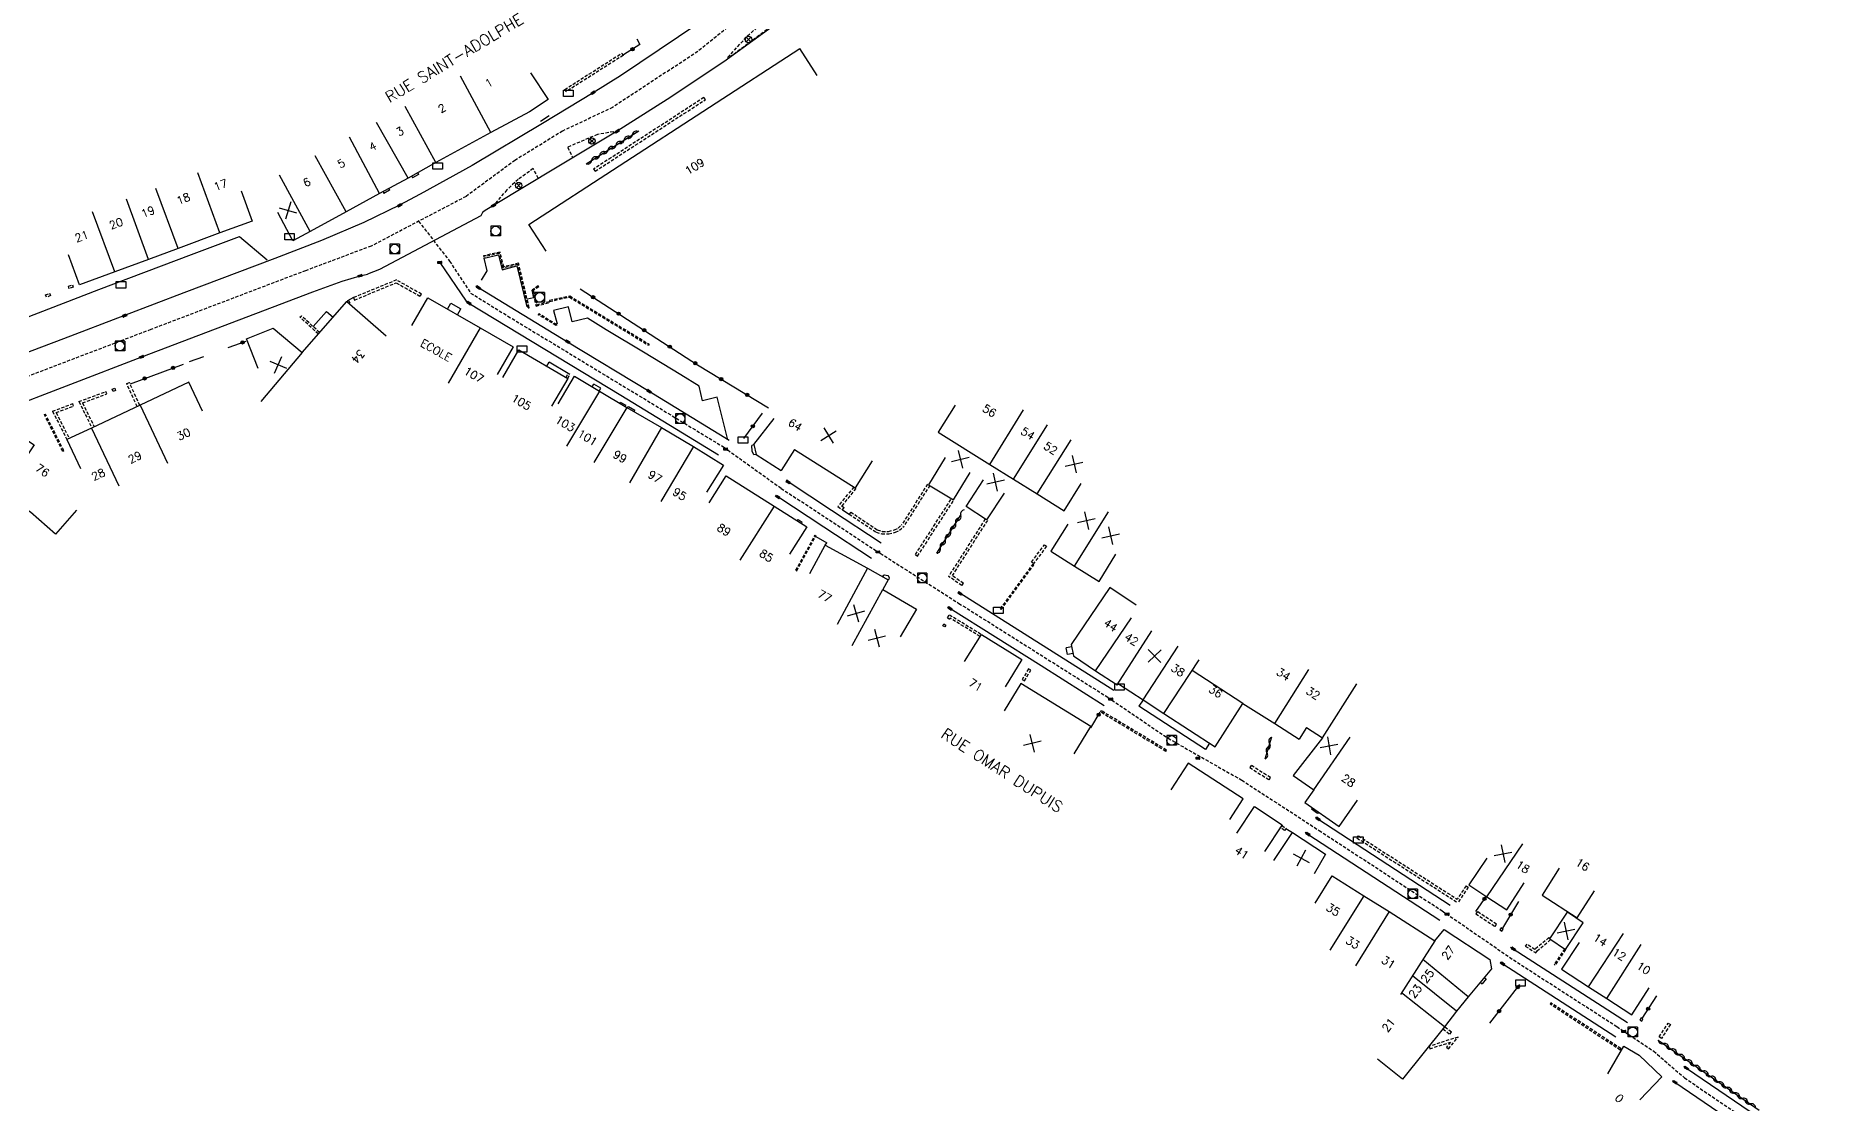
# Model space of a CAD drawing. Header units: millimetres. Extents: x 119599 to 140000, y 124063 to 129001.
# Drawn here: x 139670.5 to 139952, y 128520.5 to 128687.2 of the extents above; entities that cross this region are included whole.
import ezdxf
from ezdxf.enums import TextEntityAlignment as Align

# ---------------------------------------------------------------- set-up
doc = ezdxf.new("R2010")
doc.units = ezdxf.units.MM
doc.linetypes.add('DASHED', pattern=[0.75, 0.5, -0.25])
doc.layers.get('0').update_dxf_attribs({"linetype": 'CONTINUOUS'})
for name, color, linetype in [('W0001', 6, 'DASHED'), ('W0008', 7, 'CONTINUOUS'), ('W0100', 7, 'CONTINUOUS'), ('W0105', 7, 'CONTINUOUS'), ('W0112', 1, 'DASHED'), ('W0310', 3, 'CONTINUOUS'), ('W0322', 7, 'CONTINUOUS'), ('W0400', 7, 'CONTINUOUS'), ('W0420', 7, 'CONTINUOUS'), ('W0469', 7, 'CONTINUOUS'), ('W0984', 7, 'CONTINUOUS'), ('W0989', 7, 'CONTINUOUS'), ('W0991', 7, 'CONTINUOUS'), ('W1102', 7, 'CONTINUOUS'), ('W1471', 7, 'CONTINUOUS')]:
    doc.layers.add(name, color=color, linetype=linetype)
doc.styles.get("Standard").update_dxf_attribs({"font": 'romans.shx', "width": 0.85})

# ---------------------------------------------------------------- blocks, each defined once
blk = doc.blocks.new('t310o')
at = {"color": 0, "linetype": 'Continuous'}
for centre, start, end in [((-0.5, 0.38), 216.8699, 323.1304), ((0.5, -0.37), 36.8699, 143.1303)]:
    blk.add_arc(centre, 0.625, start, end, dxfattribs=at)
blk = doc.blocks.new('T400')
for p, q in [((-0.15, 0.3), (0.15, 0.3)), ((-0.15, -0.25), (-0.15, 0.3)), ((-0.15, 0.15), (0.15, 0.15)), ((-0.15, 0), (0.15, 0)), ((0.15, 0.3), (0.15, -0.25)), ((-0.15, -0.15), (0.15, -0.15)), ((-0.15, -0.25), (-0.15, -0.3)), ((-0.15, -0.3), (0.15, -0.3)), ((0.15, -0.3), (0.15, -0.25))]:
    blk.add_line(p, q)
blk = doc.blocks.new('t991o')
at = {"color": 0, "linetype": 'Continuous'}
for p, q in [((-1, 1), (1, -1)), ((-1, -1), (1, 1))]:
    blk.add_line(p, q, dxfattribs=at)
blk = doc.blocks.new('t322o')
at = {"color": 0, "linetype": 'Continuous'}
for radius in [0.25, 0.15]:
    blk.add_circle((0, 0), radius, dxfattribs=at)
blk = doc.blocks.new('T1471')
at = {"color": 0, "linetype": 'Continuous', "flags": 128}
blk.add_lwpolyline([(-0.75, -0.5), (-0.75, 0.5), (0.75, 0.5), (0.75, -0.5), (-0.75, -0.5)], dxfattribs=at)
blk = doc.blocks.new('T420')
for p, q in [((0.75, 0.75), (-0.75, 0.75)), ((-0.75, 0.75), (-0.75, -0.75)), ((0.75, 0.75), (0.75, -0.75)), ((0.75, -0.75), (-0.75, -0.75))]:
    blk.add_line(p, q)
blk.add_ellipse((0, 0), major_axis=(-0.53, 0.53), ratio=1, start_param=3.926991, end_param=10.210176)
blk = doc.blocks.new('T469')
at = {"color": 0, "linetype": 'Continuous', "flags": 128}
for points in [[(-0.35, 0.35), (0.35, -0.35)], [(-0.35, -0.35), (0.35, 0.35)]]:
    blk.add_lwpolyline(points, dxfattribs=at)
at = {"color": 0, "linetype": 'Continuous'}
blk.add_circle((0, 0), 0.5, dxfattribs=at)

msp = doc.modelspace()

# ---------------------------------------------------------------- linework, layer by layer
at = {"layer": 'W0001'}
for p, q in [((139781.45, 128690.91), (139773.87, 128684.8)), ((139773.87, 128684.8), (139760.57, 128676.08)), ((139760.57, 128676.08), (139752.74, 128672.37)), ((139752.74, 128672.37), (139745.31, 128667.8)), ((139745.31, 128667.8), (139737.67, 128662.17)), ((139737.67, 128662.17), (139722.85, 128654.41)), ((139730.26, 128658.29), (139735.1, 128652.07)), ((139722.85, 128654.41), (139712.6, 128650.58)), ((139735.1, 128652.07), (139738.39, 128647.08)), ((139712.6, 128650.58), (139688.42, 128641.39)), ((139738.39, 128647.08), (139744.21, 128643.49)), ((139744.21, 128643.49), (139777.93, 128623.03)), ((139688.42, 128641.39), (139663.67, 128631.96)), ((139777.93, 128623.03), (139786.91, 128616.59)), ((139786.91, 128616.59), (139801.75, 128606.85)), ((139801.75, 128606.85), (139814.66, 128598.64)), ((139814.66, 128598.64), (139837.94, 128583.96)), ((139837.94, 128583.96), (139847.33, 128577.57)), ((139847.33, 128577.57), (139858.84, 128571.03)), ((139858.84, 128571.03), (139870.92, 128563.18)), ((139870.92, 128563.18), (139890.16, 128550.62)), ((139890.16, 128550.62), (139901.26, 128542.98)), ((139901.26, 128542.98), (139917.44, 128532.56)), ((139917.44, 128532.56), (139923.18, 128528.72)), ((139923.18, 128528.72), (139927.98, 128524.57)), ((139927.98, 128524.57), (139951.17, 128508.79))]:
    msp.add_line(p, q, dxfattribs=at)
at = {"layer": 'W0008'}
msp.add_line((139724.17, 128650.76), (139722.26, 128650.06), dxfattribs=at)
for points in [[(139776.92, 128691.16), (139761.79, 128680.99), (139757.53, 128678.35), (139749.64, 128673.57), (139738.65, 128667.01), (139730.5, 128662.5), (139727.3, 128660.79), (139721.7, 128658.11), (139715.11, 128655.3), (139707.79, 128652.48), (139693.59, 128647.1), (139684.33, 128643.57), (139674.78, 128639.94), (139662.52, 128635.31)], [(139785.51, 128688.66), (139777.92, 128683.21), (139769.08, 128677.33), (139761.29, 128672.36), (139751.91, 128666.72), (139741.97, 128660.78), (139740.68, 128659.99), (139740.24, 128659.64), (139739.96, 128659.13), (139724.17, 128650.76)], [(139663.73, 128636.01), (139665.01, 128641.78), (139665.35, 128641.88), (139680.34, 128647.64), (139694.8, 128653.11), (139702.28, 128655.9), (139706.62, 128652.26)], [(139733.58, 128651.84), (139737.68, 128645.8), (139738.12, 128645.53), (139761.85, 128631.13), (139777.09, 128621.81)], [(139740.07, 128649.11), (139740.98, 128650.57), (139740.51, 128652.52), (139742.72, 128653.05), (139743.3, 128650.73), (139745.59, 128651.31), (139747.17, 128644.95)], [(139664.82, 128628.61), (139687.02, 128637.12), (139713.72, 128647.26), (139718.3, 128648.94), (139721.13, 128649.79), (139722.26, 128650.06)], [(139739.19, 128648.22), (139739.61, 128647.95), (139753.53, 128639.49), (139766.25, 128631.76), (139778.75, 128624.12)], [(139778.51, 128624.36), (139776.9, 128630.85), (139774.62, 128630.27), (139774.11, 128632.57), (139771.21, 128634.3), (139768.3, 128636.08), (139765.41, 128637.83), (139759.55, 128641.36), (139756.62, 128643.14), (139754.27, 128642.61), (139753.68, 128644.91), (139751.34, 128644.37), (139751.9, 128642.28)], [(139802.52, 128608.04), (139794.76, 128613.11), (139787.97, 128617.59)], [(139800.98, 128605.66), (139793.54, 128610.52), (139786.35, 128615.26)], [(139838.86, 128585.05), (139829.39, 128591.03), (139814.8, 128600.22)], [(139837.35, 128582.66), (139827.48, 128588.88), (139813.26, 128597.84)], [(139870.33, 128565.26), (139870.74, 128564.99), (139891.38, 128551.53)], [(139868.76, 128562.9), (139869.18, 128562.62), (139889.8, 128549.16)], [(139900.82, 128544.96), (139901.25, 128544.68), (139919.07, 128533.21)], [(139899.21, 128542.62), (139899.6, 128542.35), (139917.29, 128530.96)], [(139927.88, 128526.37), (139928.28, 128526.08), (139951.96, 128509.96)], [(139926.11, 128524.13), (139926.5, 128523.86), (139950.38, 128507.61)]]:
    msp.add_lwpolyline(points, dxfattribs=at)
at = {"layer": 'W0100'}
for p, q in [((139747.48, 128657.81), (139789.8, 128685.25)), ((139792.52, 128681.05), (139789.8, 128685.25)), ((139750.2, 128653.61), (139747.48, 128657.81)), ((139782.63, 128623.42), (139785.82, 128627.51)), ((139788.96, 128622.65), (139786.9, 128619.4)), ((139788.96, 128622.65), (139798.44, 128616.65)), ((139801.12, 128620.87), (139798.44, 128616.65)), ((139868.94, 128579.23), (139867.82, 128577.45)), ((139868.94, 128579.23), (139871.46, 128577.65)), ((139863.85, 128558.5), (139866.74, 128562.86)), ((139906.95, 128546.24), (139909.72, 128550.4)), ((139912.17, 128548.77), (139909.72, 128550.4))]:
    msp.add_line(p, q, dxfattribs=at)
for points in [[(139747.73, 128681.49), (139750.48, 128677.32), (139747.57, 128675.4), (139741.56, 128672.15), (139732.96, 128667.45), (139728.64, 128665), (139724.13, 128662.61), (139718.94, 128659.76), (139713.32, 128656.71), (139710.61, 128655.26), (139708.25, 128659.67)], [(139702.54, 128663.03), (139704.27, 128658.33), (139699.22, 128656.48), (139692.71, 128654.04), (139688.05, 128652.34), (139682.83, 128650.4), (139677.3, 128648.36), (139675.57, 128653.05)], [(139705.21, 128635.31), (139703.37, 128639.96), (139707.56, 128641.62), (139712.08, 128637.8), (139719.05, 128645.78), (139725.17, 128640.41)], [(139729.22, 128642.02), (139731.71, 128646.36), (139739.87, 128641.68), (139745.04, 128638.69), (139742.53, 128634.36)], [(139743.41, 128633.89), (139745.93, 128638.21), (139753.55, 128633.76), (139751.03, 128629.44)], [(139696.5, 128628.65), (139694.35, 128633.16), (139686.76, 128629.56), (139679.19, 128626.01), (139675.33, 128624.21), (139677.45, 128619.68)], [(139752.06, 128629.81), (139754.63, 128634.1), (139758.51, 128631.77), (139762.77, 128629.23), (139768.2, 128626.1), (139773.22, 128623.13), (139777.89, 128620.23), (139775.24, 128615.98)], [(139814.05, 128629.59), (139811.41, 128625.34), (139819.51, 128620.33), (139823.2, 128618.02), (139826.86, 128615.72), (139831.12, 128613.1), (139833.74, 128617.36)], [(139782.63, 128623.42), (139782.99, 128621.87), (139786.9, 128619.4)], [(139812.53, 128621.43), (139809.93, 128617.16), (139813.82, 128614.78), (139816.42, 128619.05)], [(139775.63, 128614.35), (139778.32, 128618.57), (139785.79, 128613.81), (139790.91, 128610.56), (139788.22, 128606.34)], [(139821.7, 128615.86), (139818.99, 128611.66), (139815.77, 128613.74), (139818.48, 128617.94)], [(139831.65, 128611.02), (139829.01, 128606.77), (139832.73, 128604.46), (139836.54, 128602.07), (139839.19, 128606.31)], [(139791.39, 128603.31), (139793.77, 128607.71), (139800.39, 128604.11), (139803.61, 128602.33), (139802.78, 128600.82), (139808.02, 128597.71), (139805.47, 128593.41)], [(139842.36, 128598.33), (139838.21, 128601.12), (139832.21, 128592.21), (139832.56, 128590.45), (139836.01, 128588.11), (139839.4, 128585.93), (139839.58, 128586.07), (139843.44, 128583.56), (139846.69, 128581.43), (139854.66, 128576.25), (139859.02, 128583.01), (139863.98, 128579.86), (139867.82, 128577.45)], [(139815.53, 128589.55), (139818.17, 128593.79), (139824.5, 128589.86), (139821.86, 128585.62)], [(139832.66, 128575.15), (139835.26, 128579.42), (139824.32, 128586.1), (139821.72, 128581.84)], [(139871.46, 128577.65), (139866.88, 128571.74), (139870.08, 128569.53), (139868.71, 128567.56), (139874.07, 128563.81), (139876.94, 128567.9)], [(139856.95, 128564.89), (139859.04, 128568.13), (139850.46, 128573.68), (139847.77, 128569.52)], [(139858.07, 128562.76), (139860.83, 128566.92), (139865.15, 128564.05), (139862.39, 128559.89)], [(139866.74, 128562.86), (139871.93, 128559.47), (139870.14, 128556.41)], [(139897.12, 128558.83), (139894.33, 128554.68), (139897.14, 128552.79), (139900.22, 128550.8), (139902.93, 128555)], [(139870.31, 128551.83), (139872.97, 128556.07), (139877.92, 128552.97), (139881.87, 128550.51), (139888.99, 128545.96), (139890.43, 128547.69), (139897.61, 128543.05), (139897.83, 128541.58), (139894.19, 128537.19), (139892.39, 128534.95), (139890.49, 128532.54), (139883.97, 128524.36), (139880.06, 128527.47)], [(139908.43, 128557.29), (139905.74, 128553.07), (139911.23, 128549.56), (139913.93, 128553.77)], [(139906.95, 128546.24), (139909.41, 128544.6), (139912.17, 128548.77)], [(139911.53, 128545.68), (139908.78, 128541.5), (139912.98, 128538.74), (139915.85, 128536.92), (139919.76, 128534.4), (139922.47, 128538.6)], [(139916.01, 128525.16), (139918.5, 128529.49), (139920.91, 128528.11), (139924.45, 128524.71), (139920.99, 128521.11)]]:
    msp.add_lwpolyline(points, dxfattribs=at)
at = {"layer": 'W0100', "flags": 128}
msp.add_lwpolyline([(139676.84, 128613.2), (139673.55, 128609.43), (139669.63, 128612.85), (139661.48, 128617.82), (139661.19, 128619.11), (139665.19, 128625.69), (139666.16, 128626.06), (139670.2, 128623.41), (139667.45, 128619.23)], dxfattribs=at)
at = {"layer": 'W0105'}
for p, q in [((139730.27, 128665.6), (139729.33, 128665.08)), ((139730.13, 128665.85), (139730.27, 128665.6)), ((139724.71, 128662.92), (139724.85, 128662.65)), ((139725.73, 128663.14), (139724.85, 128662.65)), ((139725.6, 128663.39), (139725.73, 128663.14)), ((139729.2, 128665.32), (139729.33, 128665.08)), ((139719.19, 128645.92), (139720.15, 128646.45)), ((139719.21, 128645.87), (139719.19, 128645.92)), ((139720.17, 128646.4), (139720.15, 128646.45)), ((139734.79, 128644.59), (139735.32, 128645.51)), ((139735.32, 128645.51), (139736.87, 128644.6)), ((139736.35, 128643.7), (139736.87, 128644.6)), ((139750.29, 128635.66), (139750.64, 128636.27)), ((139753.61, 128634.55), (139750.64, 128636.27)), ((139757.37, 128632.46), (139757.63, 128632.88)), ((139758.73, 128632.22), (139757.63, 128632.88)), ((139758.47, 128631.79), (139758.73, 128632.22)), ((139761.67, 128629.89), (139761.77, 128630.07)), ((139761.77, 128630.07), (139762.65, 128629.56)), ((139762.54, 128629.37), (139762.65, 128629.56)), ((139762.91, 128629.15), (139763.04, 128629.38)), ((139763.04, 128629.38), (139764.05, 128628.78)), ((139763.93, 128628.56), (139764.05, 128628.78)), ((139782.64, 128623.37), (139782.3, 128623.28)), ((139782.99, 128621.89), (139782.63, 128621.8)), ((139796.49, 128613.25), (139797.53, 128612.57)), ((139789.39, 128611.52), (139789.53, 128611.74)), ((139789.53, 128611.74), (139790.18, 128611.32)), ((139790.05, 128611.1), (139790.18, 128611.32)), ((139792.31, 128609.08), (139794.01, 128608.11)), ((139793.78, 128607.7), (139794.01, 128608.11)), ((139832.28, 128591.87), (139831.39, 128591.69)), ((139831.61, 128590.64), (139831.39, 128591.69)), ((139832.49, 128590.82), (139831.61, 128590.64)), ((139843.42, 128583.58), (139842.76, 128582.56)), ((139853.17, 128575.8), (139842.76, 128582.56)), ((139853.82, 128576.8), (139853.17, 128575.8)), ((139869.89, 128566.73), (139869.73, 128566.49)), ((139870.66, 128565.85), (139869.73, 128566.49)), ((139870.82, 128566.08), (139870.66, 128565.85)), ((139865.73, 128563.46), (139866.74, 128562.87)), ((139896.08, 128539.48), (139896.38, 128539.23)), ((139897.01, 128540), (139896.38, 128539.23)), ((139896.72, 128540.24), (139897.01, 128540))]:
    msp.add_line(p, q, dxfattribs=at)
for points in [[(139747.95, 128647.54), (139748.23, 128646.35), (139747.26, 128646.15)], [(139713.8, 128641.85), (139715.88, 128644.18), (139716.9, 128643.32)], [(139782.63, 128621.8), (139782.36, 128622.4), (139782.3, 128623.28)]]:
    msp.add_lwpolyline(points, dxfattribs=at)
at = {"layer": 'W0112'}
for p, q in [((139762.21, 128684.2), (139753.3, 128678.52)), ((139753.3, 128678.52), (139753.08, 128678.86)), ((139774.84, 128677.62), (139757.6, 128666.44)), ((139757.6, 128666.44), (139757.82, 128666.1)), ((139740.39, 128652.88), (139740.43, 128652.71)), ((139726.8, 128649.13), (139720.1, 128646.37)), ((139730.71, 128646.93), (139726.8, 128649.13)), ((139672.14, 128646.42), (139671.98, 128646.79)), ((139672.79, 128646.7), (139672.14, 128646.42)), ((139675.7, 128647.77), (139675.57, 128648.15)), ((139676.32, 128647.99), (139675.7, 128647.77)), ((139719.06, 128645.78), (139719.31, 128645.92)), ((139719.31, 128645.92), (139719.5, 128645.56)), ((139749.05, 128648.07), (139748.96, 128648.2)), ((139750.68, 128645.6), (139750.64, 128645.76)), ((139750.72, 128645.96), (139750.76, 128645.79)), ((139711.72, 128643.34), (139711.96, 128643.53)), ((139714.6, 128640.69), (139711.72, 128643.34)), ((139714.8, 128640.92), (139711.96, 128643.53)), ((139719.5, 128645.56), (139719.37, 128645.5)), ((139747.38, 128644.76), (139747.54, 128644.8)), ((139749.06, 128643.84), (139748.94, 128643.71)), ((139751.85, 128642.15), (139749.06, 128643.84)), ((139766.25, 128639.11), (139766.16, 128638.96)), ((139753.3, 128633.92), (139753.64, 128634.53)), ((139677.21, 128630.15), (139681.42, 128631.72)), ((139681.56, 128631.34), (139681.42, 128631.72)), ((139682.39, 128632.09), (139682.79, 128632.25)), ((139682.79, 128632.25), (139682.94, 128631.88)), ((139684.67, 128632.95), (139685.08, 128633.11)), ((139686.32, 128629.35), (139684.67, 128632.95)), ((139686.72, 128629.54), (139685.08, 128633.11)), ((139673.08, 128628.63), (139676.23, 128629.82)), ((139673.64, 128628.41), (139676.37, 128629.44)), ((139676.37, 128629.44), (139676.23, 128629.82)), ((139677.21, 128630.15), (139679.24, 128626.03)), ((139677.77, 128629.93), (139681.56, 128631.34)), ((139677.77, 128629.93), (139679.6, 128626.21)), ((139671.81, 128628.1), (139671.97, 128628.2)), ((139674.68, 128622.38), (139671.81, 128628.1)), ((139673.08, 128628.63), (139675.34, 128624.21)), ((139673.64, 128628.41), (139675.7, 128624.39)), ((139809.76, 128617.26), (139805.77, 128610.96)), ((139810.1, 128617.05), (139806.08, 128610.7)), ((139807.86, 128606.25), (139813.49, 128614.98)), ((139808.2, 128606.01), (139813.86, 128614.76)), ((139796.49, 128613.25), (139796.71, 128613.58)), ((139797.75, 128612.9), (139797.53, 128612.56)), ((139789.2, 128603.8), (139792.2, 128609.3)), ((139792.2, 128609.3), (139792.33, 128609.21)), ((139818.76, 128611.81), (139813.05, 128602.84)), ((139819.1, 128611.59), (139813.59, 128602.96)), ((139826.01, 128605.09), (139828.01, 128607.78)), ((139828.01, 128607.78), (139828.33, 128607.54)), ((139807.86, 128606.25), (139808.2, 128606.01)), ((139821.27, 128597.68), (139826.37, 128604.65)), ((139826.37, 128604.65), (139826.23, 128604.73)), ((139815.13, 128601.42), (139813.05, 128602.84)), ((139815.35, 128601.75), (139813.59, 128602.96)), ((139815.13, 128601.42), (139815.35, 128601.75)), ((139812.13, 128595.15), (139812.28, 128595.42)), ((139812.28, 128595.42), (139812.63, 128595.22)), ((139812.86, 128596.36), (139813.18, 128596.87)), ((139813.18, 128596.87), (139818.17, 128593.79)), ((139817.96, 128593.46), (139813.31, 128596.32)), ((139824.89, 128586.54), (139825.89, 128588.19)), ((139825.89, 128588.19), (139825.54, 128588.4)), ((139846.98, 128575.52), (139836.76, 128581.67)), ((139846.98, 128575.52), (139847.08, 128575.74)), ((139860.1, 128572.99), (139863.1, 128571.09)), ((139863.1, 128571.09), (139863.31, 128571.43)), ((139865.13, 128563.96), (139865.76, 128563.5)), ((139865.76, 128563.5), (139865.52, 128563.18)), ((139876.83, 128562.01), (139877.05, 128562.34)), ((139876.83, 128562.01), (139892.6, 128551.9)), ((139877.05, 128562.34), (139892.49, 128552.45)), ((139893.88, 128554.52), (139892.49, 128552.45)), ((139894.21, 128554.3), (139892.6, 128551.9)), ((139893.88, 128554.52), (139894.21, 128554.3)), ((139895.42, 128550.18), (139898.42, 128548.19)), ((139898.42, 128548.19), (139898.64, 128548.53)), ((139899.13, 128547.66), (139899.45, 128547.45)), ((139899.45, 128547.45), (139899.67, 128547.78)), ((139904.97, 128544.37), (139907.09, 128546.14)), ((139909.25, 128544.69), (139907.62, 128542.25)), ((139909.25, 128544.69), (139909.42, 128544.59)), ((139917.93, 128528.9), (139906.99, 128536.06)), ((139921.04, 128533.55), (139921.33, 128533.41)), ((139921.33, 128533.41), (139921.51, 128533.77)), ((139892.62, 128530.92), (139888.11, 128529.48)), ((139890.48, 128532.52), (139890.25, 128532.19)), ((139891.58, 128531.71), (139890.48, 128532.52)), ((139891.11, 128529.07), (139892.62, 128530.92)), ((139924.04, 128530.94), (139925.45, 128533.08)), ((139925.45, 128533.08), (139925.78, 128532.86)), ((139918.06, 128529.11), (139917.93, 128528.9))]:
    msp.add_line(p, q, dxfattribs=at)
for points in [[(139795.93, 128697.34), (139795.8, 128697.5), (139791.8, 128695.23), (139789.09, 128693.4), (139790.11, 128692.27), (139778.68, 128683.75), (139778.57, 128683.9), (139781.65, 128687.24), (139784.07, 128689.39), (139784.99, 128688.26)], [(139753.08, 128678.86), (139762, 128684.54), (139762.21, 128684.2)], [(139757.82, 128666.1), (139775.06, 128677.28), (139774.84, 128677.62)], [(139760.81, 128672.02), (139760.69, 128672.26), (139758.18, 128671.85), (139753.54, 128669.85), (139754.37, 128668.2)], [(139748.95, 128665.01), (139748.17, 128666.51), (139745.82, 128664.83), (139744.03, 128663.19), (139742.26, 128661.12), (139742.33, 128661.02)], [(139747.54, 128644.8), (139745.88, 128651.74), (139743.58, 128651.18), (139742.98, 128653.49), (139740.39, 128652.88)], [(139747.38, 128644.76), (139745.75, 128651.53), (139743.46, 128650.98), (139742.85, 128653.29), (139740.43, 128652.71)], [(139720.1, 128646.37), (139720.26, 128646), (139726.77, 128648.69)], [(139726.77, 128648.69), (139730.51, 128646.58), (139730.71, 128646.93)], [(139671.98, 128646.79), (139672.63, 128647.07), (139672.79, 128646.7)], [(139675.57, 128648.15), (139676.18, 128648.37), (139676.32, 128647.99)], [(139748.96, 128648.2), (139747.99, 128647.54), (139748.61, 128645.06), (139750.68, 128645.6)], [(139749.05, 128648.07), (139748.17, 128647.47), (139748.73, 128645.25), (139750.64, 128645.76)], [(139750.72, 128645.96), (139753.86, 128646.64), (139766.25, 128639.11)], [(139750.76, 128645.79), (139753.83, 128646.45), (139766.16, 128638.96)], [(139751.85, 128642.15), (139751.73, 128642.03), (139748.94, 128643.71)], [(139753.55, 128633.76), (139753.9, 128634.38), (139753.64, 128634.53)], [(139682.94, 128631.88), (139682.53, 128631.72), (139682.39, 128632.09)], [(139674.68, 128622.38), (139674.84, 128622.48), (139671.97, 128628.2)], [(139798.23, 128616.79), (139795.74, 128613.75), (139796.49, 128613.25)], [(139798.57, 128616.57), (139796.33, 128613.84), (139796.71, 128613.58)], [(139797.53, 128612.56), (139801.73, 128609.77), (139802.6, 128609.47), (139803.69, 128609.47), (139804.76, 128609.75), (139805.37, 128610.04), (139806.08, 128610.7)], [(139797.75, 128612.9), (139801.91, 128610.13), (139802.67, 128609.87), (139803.64, 128609.87), (139804.62, 128610.13), (139805.15, 128610.38), (139805.77, 128610.96)], [(139789.2, 128603.8), (139789.32, 128603.72), (139792.33, 128609.21)], [(139828.33, 128607.54), (139826.33, 128604.85), (139826.01, 128605.09)], [(139821.27, 128597.68), (139821.14, 128597.77), (139826.23, 128604.73)], [(139802.77, 128602.8), (139802.93, 128603.03), (139803.09, 128603.09), (139803.32, 128603.05), (139803.54, 128602.97), (139803.7, 128602.8), (139803.75, 128602.6), (139803.71, 128602.4), (139803.65, 128602.31), (139803.57, 128602.35)], [(139812.63, 128595.22), (139812.47, 128594.95), (139812.13, 128595.15)], [(139813.31, 128596.32), (139813.19, 128596.14), (139812.86, 128596.36)], [(139825.54, 128588.4), (139824.55, 128586.75), (139824.89, 128586.54)], [(139847.08, 128575.74), (139836.86, 128581.89), (139836.76, 128581.67)], [(139863.31, 128571.43), (139860.31, 128573.33), (139860.1, 128572.99)], [(139865.52, 128563.18), (139864.89, 128563.64), (139865.13, 128563.96)], [(139898.64, 128548.53), (139895.64, 128550.51), (139895.42, 128550.18)], [(139899.67, 128547.78), (139899.36, 128547.99), (139899.13, 128547.66)], [(139904.64, 128544.6), (139903.35, 128545.43), (139903.13, 128545.1)], [(139903.13, 128545.1), (139904.76, 128544.05), (139904.97, 128544.37)], [(139906.97, 128546.26), (139906.82, 128546.44), (139904.66, 128544.64), (139904.64, 128544.6)], [(139909.42, 128544.59), (139907.78, 128542.14), (139907.62, 128542.25)], [(139918.06, 128529.11), (139907.11, 128536.26), (139906.99, 128536.06)], [(139921.51, 128533.77), (139921.21, 128533.91), (139921.04, 128533.55)], [(139890.25, 128532.19), (139891.34, 128531.38), (139891.58, 128531.71)], [(139925.78, 128532.86), (139924.38, 128530.72), (139924.04, 128530.94)], [(139888.11, 128529.48), (139888.23, 128529.1), (139891.46, 128530.13)], [(139891.46, 128530.13), (139890.8, 128529.32), (139891.11, 128529.07)]]:
    msp.add_lwpolyline(points, dxfattribs=at)
at = {"layer": 'W0310'}
for p, q in [((139756.44, 128667.27), (139764.67, 128672.43)), ((139811.22, 128606.46), (139815.03, 128612.52)), ((139862.49, 128574.34), (139863.51, 128577.82)), ((139923.89, 128530.46), (139939.64, 128519.52))]:
    msp.add_line(p, q, dxfattribs=at)
at = {"layer": 'W0322'}
for p, q in [((139749.29, 128673.93), (139750.64, 128674.79)), ((139700.51, 128638.61), (139703.31, 128639.57)), ((139685.25, 128632.93), (139693.55, 128635.99)), ((139694.5, 128636.4), (139696.73, 128637.2)), ((139781.07, 128624.36), (139783.97, 128628.32)), ((139835.27, 128579.21), (139836.71, 128581.63)), ((139895.4, 128550.54), (139897.04, 128552.92)), ((139902.07, 128552.07), (139899.55, 128547.93)), ((139897.57, 128533.09), (139902.28, 128539.13)), ((139923.62, 128537.34), (139921.33, 128533.84))]:
    msp.add_line(p, q, dxfattribs=at)
for points in [[(139764.35, 128686.78), (139764.82, 128685.87), (139762.26, 128684.26)], [(139755.52, 128647.72), (139773.85, 128635.89), (139784.89, 128629.17)]]:
    msp.add_lwpolyline(points, dxfattribs=at)
at = {"layer": 'W1102'}
for p, q in [((139741.56, 128672.15), (139736.8, 128680.94)), ((139732.96, 128667.45), (139728.17, 128676.23)), ((139724.13, 128662.61), (139719.45, 128671.45)), ((139728.64, 128665), (139723.71, 128673.71)), ((139718.94, 128659.76), (139714.13, 128668.53)), ((139699.22, 128656.48), (139695.78, 128665.87)), ((139713.32, 128656.71), (139708.55, 128665.5)), ((139692.71, 128654.04), (139689.2, 128663.41)), ((139688.05, 128652.34), (139684.62, 128661.74)), ((139682.83, 128650.4), (139679.35, 128659.78)), ((139739.87, 128641.68), (139734.9, 128633)), ((139712.08, 128637.8), (139705.62, 128630.16)), ((139758.51, 128631.77), (139753.37, 128623.19)), ((139686.76, 128629.56), (139691.04, 128620.52)), ((139762.77, 128629.23), (139757.65, 128620.64)), ((139768.2, 128626.1), (139763.22, 128617.44)), ((139819.51, 128620.33), (139824.77, 128628.83)), ((139823.2, 128618.02), (139828.49, 128626.51)), ((139679.19, 128626.01), (139683.44, 128616.96)), ((139826.86, 128615.72), (139832.19, 128624.18)), ((139773.22, 128623.13), (139768.12, 128614.53)), ((139785.79, 128613.81), (139780.42, 128605.37)), ((139832.73, 128604.46), (139838.01, 128612.95)), ((139800.39, 128604.11), (139795.62, 128595.32)), ((139797.97, 128592.05), (139802.78, 128600.82)), ((139836.01, 128588.11), (139841.61, 128596.39)), ((139839.4, 128585.93), (139844.8, 128594.35)), ((139843.44, 128583.56), (139848.89, 128591.95)), ((139846.69, 128581.43), (139852.17, 128589.8)), ((139859.02, 128583.01), (139851.08, 128588.13)), ((139863.98, 128579.86), (139869.34, 128588.3)), ((139871.46, 128577.65), (139876.82, 128586.09)), ((139870.08, 128569.53), (139875.76, 128577.76)), ((139897.14, 128552.79), (139902.73, 128561.08)), ((139877.92, 128552.97), (139872.61, 128544.49)), ((139881.87, 128550.51), (139876.58, 128542.02)), ((139888.99, 128545.96), (139883.61, 128537.54)), ((139912.98, 128538.74), (139918.47, 128547.1)), ((139915.85, 128536.92), (139921.21, 128545.36)), ((139894.19, 128537.19), (139887.13, 128543.05)), ((139892.39, 128534.95), (139885.5, 128540.5)), ((139890.49, 128532.54), (139883.79, 128537.81))]:
    msp.add_line(p, q, dxfattribs=at)

# ---------------------------------------------------------------- block references
at = {"layer": 'W0310'}
for p, rotation in [((139762.37, 128670.99), 32.10037993897651), ((139763.64, 128671.79), 32.10037993897651), ((139757.29, 128667.8), 32.10037993897651), ((139758.56, 128668.6), 32.10037993897651), ((139759.83, 128669.4), 32.10037993897651), ((139761.1, 128670.19), 32.10037993897651), ((139814.15, 128611.12), 57.81138228295989), ((139814.95, 128612.38), 57.81138228295989), ((139812.55, 128608.58), 57.81138228295989), ((139813.35, 128609.85), 57.81138228295989), ((139811.75, 128607.31), 57.81138228295989), ((139862.77, 128575.3), 73.75991238531024), ((139863.19, 128576.74), 73.75991238531024), ((139924.71, 128529.89), 325.2290473739101), ((139925.95, 128529.03), 325.2290473739101), ((139927.18, 128528.18), 325.2290473739101), ((139928.41, 128527.32), 325.2290473739101), ((139929.64, 128526.47), 325.2290473739101), ((139930.88, 128525.61), 325.2290473739101), ((139932.11, 128524.76), 325.2290473739101), ((139933.34, 128523.9), 325.2290473739101), ((139934.57, 128523.04), 325.2290473739101), ((139935.8, 128522.19), 325.2290473739101), ((139937.04, 128521.33), 325.2290473739101), ((139938.27, 128520.48), 325.2290473739101)]:
    msp.add_blockref('t310o', p, dxfattribs=dict(at, rotation=rotation))
at = {"layer": 'W0322'}
for p, rotation in [((139763.68, 128685.15), 212.1760326180293), ((139757.52, 128646.43), 327.166793489768), ((139761.51, 128643.86), 327.166793489768), ((139765.5, 128641.28), 327.166793489768), ((139702.76, 128639.38), 18.90684064129224), ((139769.49, 128638.71), 327.166793489768), ((139691.93, 128635.4), 20.29236279111838), ((139773.48, 128636.13), 327.166793489768), ((139687.47, 128633.75), 20.29236279111838), ((139777.53, 128633.65), 328.6602587388546), ((139781.59, 128631.18), 328.6602587388546), ((139782.47, 128626.28), 53.76681687386703), ((139836.49, 128581.25), 59.25976459631123), ((139896.75, 128552.5), 55.48430413117312), ((139900.84, 128550.04), 238.6101989871603), ((139901.95, 128538.71), 52.05956559940615), ((139899.03, 128534.96), 52.05956559940615), ((139922.32, 128535.35), 236.796254630382)]:
    msp.add_blockref('t322o', p, dxfattribs=dict(at, rotation=rotation))
at = {"layer": 'W0400'}
for p, rotation in [((139757.53, 128678.35), 301.8025500177905), ((139761.29, 128672.36), 122.5594490983624), ((139727.3, 128660.79), 298.123901718339), ((139741.97, 128660.78), 120.8596599558022), ((139733.58, 128651.84), 90), ((139721.13, 128649.79), 106.5927300475936), ((139738.12, 128645.53), 58.62218891136546), ((139739.61, 128647.95), 236.9647572723406), ((139684.33, 128643.57), 290.84377267073), ((139687.02, 128637.12), 110.9751791853045), ((139753.53, 128639.49), 238.731503461923), ((139766.25, 128631.76), 238.6996563814293), ((139778.23, 128622.73), 90), ((139787.97, 128617.59), 236.6184328194381), ((139786.35, 128615.26), 56.6415198986985), ((139802.02, 128606.65), 90), ((139813.26, 128597.84), 57.78680583542518), ((139814.8, 128600.22), 237.7912461618242), ((139838.39, 128583.68), 90), ((139851.99, 128574.46), 90), ((139870.74, 128564.99), 238.0310996735956), ((139869.18, 128562.62), 56.43321378248373), ((139890.91, 128550.09), 90), ((139901.25, 128544.68), 236.3529253715496), ((139899.6, 128542.35), 55.05711544379214), ((139918.51, 128531.78), 90), ((139928.28, 128526.08), 234.3933128178353), ((139926.5, 128523.86), 55.61211066537828)]:
    msp.add_blockref('T400', p, dxfattribs=dict(at, rotation=rotation))
at = {"layer": 'W0420'}
for p in [(139742.31, 128656.76), (139726.54, 128653.95), (139749.19, 128646.43), (139683.6, 128638.82), (139771.12, 128627.48), (139808.92, 128602.59), (139847.89, 128577.23), (139885.55, 128553.28), (139919.9, 128531.71)]:
    msp.add_blockref('T420', p, dxfattribs=at)
at = {"layer": 'W0469'}
for p in [(139781.8, 128686.67), (139757.33, 128670.82), (139757.34, 128670.83), (139745.89, 128663.87)]:
    msp.add_blockref('T469', p, dxfattribs=at)
at = {"layer": 'W0991'}
for p, rotation in [((139709.87, 128659.95), 208.1384661981508), ((139708.33, 128635.9), 21.56666797276187), ((139794.3, 128624.83), 346.5919045966712), ((139814.87, 128621.13), 328.6167884441359), ((139832.65, 128620.37), 328.4275779859037), ((139820.38, 128617.56), 147.1735265918854), ((139834.57, 128611.56), 328.1217127791306), ((139838.35, 128609.2), 327.9342646233003), ((139798.6, 128597.1), 330.9623698477646), ((139801.83, 128593.24), 329.3433642515257), ((139845.22, 128590.41), 358.680800423827), ((139826.14, 128576.79), 148.5845745924269), ((139872.46, 128576.4), 325.3812866940086), ((139868.11, 128558.85), 287.214088619624), ((139899.65, 128559.54), 325.9991374126928), ((139909.48, 128547.48), 326.436099710254)]:
    msp.add_blockref('t991o', p, dxfattribs=dict(at, rotation=rotation))
at = {"layer": 'W1471'}
for p in [(139753.65, 128678.25), (139733.24, 128666.92), (139710.1, 128655.87), (139683.79, 128648.37), (139746.42, 128638.36), (139780.94, 128624.14), (139820.81, 128597.56), (139839.74, 128585.56), (139877.04, 128561.67), (139902.38, 128539.35)]:
    msp.add_blockref('T1471', p, dxfattribs=at)

# ---------------------------------------------------------------- texts
at = {"layer": 'W0100'}
msp.add_text('RUE OMAR DUPUIS', height=1.75, rotation=327.1227, dxfattribs=at).set_placement((139821.41, 128572.56), align=Align.MIDDLE)
at = {"layer": 'W0984'}
msp.add_text('ECOLE', height=1.25, rotation=330.7259, dxfattribs=at).set_placement((139733, 128638.15), align=Align.MIDDLE)
at = {"layer": 'W0989'}
msp.add_text('RUE SAINT-ADOLPHE', height=1.75, rotation=30.844, dxfattribs=at).set_placement((139735.84, 128683.78), align=Align.MIDDLE)
at = {"layer": 'W0991'}
for s, height, rotation, p in [('1', 1.25, 28.4311, (139741.23, 128679.93)), ('2', 1.25, 28.6135, (139733.91, 128675.94)), ('3', 1.25, 29.5193, (139727.35, 128672.32)), ('4', 1.25, 27.954, (139723.1, 128669.99)), ('5', 1.25, 28.7684, (139718.17, 128667.32)), ('109', 1.25, 31.6724, (139773.39, 128666.85)), ('18', 1.25, 20.545, (139693.51, 128661.82)), ('17', 1.25, 20.1287, (139699.33, 128663.98)), ('6', 1.25, 28.4937, (139712.79, 128664.39)), ('19', 1.25, 20.064, (139687.98, 128659.77)), ('20', 1.25, 20.3521, (139683.01, 128657.94)), ('21', 1.25, 20.2602, (139677.64, 128655.95)), ('34', 1.25, 228.8391, (139720.83, 128637.18)), ('107', 1.25, 329.9237, (139738.91, 128634.31)), ('105', 1.249, 329.757, (139746.31, 128630.06)), ('56', 1.25, 328.2157, (139819.43, 128628.71)), ('103', 1.25, 329.0732, (139753.17, 128626.7)), ('64', 1.249, 327.6597, (139789.09, 128626.5)), ('54', 1.25, 328.0712, (139825.43, 128625.16)), ('30', 1.25, 25.3905, (139693.55, 128625.04)), ('101', 1.25, 329.1979, (139756.64, 128624.51)), ('52', 1.249, 327.762, (139828.99, 128622.85)), ('76', 1.25, 325.1804, (139671.51, 128619.38)), ('29', 1.25, 25.1343, (139685.95, 128621.45)), ('99', 1.25, 330.0769, (139761.72, 128621.54)), ('28', 1.249, 25.0535, (139680.23, 128618.76)), ('97', 1.25, 329.3499, (139767.18, 128618.41)), ('95', 1.25, 328.0906, (139771.04, 128615.69)), ('89', 1.25, 327.5258, (139777.96, 128610.11)), ('85', 1.25, 327.5447, (139784.59, 128606.08)), ('77', 1.249, 331.5098, (139793.7, 128599.76)), ('44', 1.249, 325.8789, (139838.36, 128595.22)), ('42', 1.25, 327.3452, (139841.63, 128593.02)), ('71', 1.25, 328.13, (139817.26, 128585.89)), ('38', 1.249, 326.7678, (139848.88, 128588.19)), ('34', 1.25, 327.5856, (139865.35, 128587.57)), ('36', 1.25, 326.9892, (139854.76, 128584.88)), ('32', 1.25, 327.891, (139869.99, 128584.61)), ('28', 1.25, 324.935, (139875.51, 128570.97)), ('41', 1.25, 326.4018, (139858.84, 128559.71)), ('16', 1.25, 327.3601, (139912.08, 128557.84)), ('18', 1.25, 327.1495, (139902.74, 128557.48)), ('35', 1.25, 327.957, (139873.12, 128550.8)), ('33', 1.249, 328.0938, (139876.18, 128545.66)), ('27', 1.25, 52.8458, (139891.09, 128544.1)), ('14', 1.25, 326.6642, (139914.84, 128546.09)), ('12', 1.249, 327.6144, (139917.78, 128543.83)), ('31', 1.25, 327.4364, (139881.75, 128542.59)), ('10', 1.25, 327.1567, (139921.6, 128541.68)), ('23', 1.249, 51.8522, (139885.93, 128538.07)), ('25', 1.25, 51.1688, (139887.83, 128540.46)), ('21', 1.25, 51.4666, (139881.76, 128532.81)), ('0', 1.25, 136.1583, (139917.83, 128521.36))]:
    msp.add_text(s, height=height, rotation=rotation, dxfattribs=at).set_placement(p, align=Align.MIDDLE)

doc.saveas('drawing.dxf')
